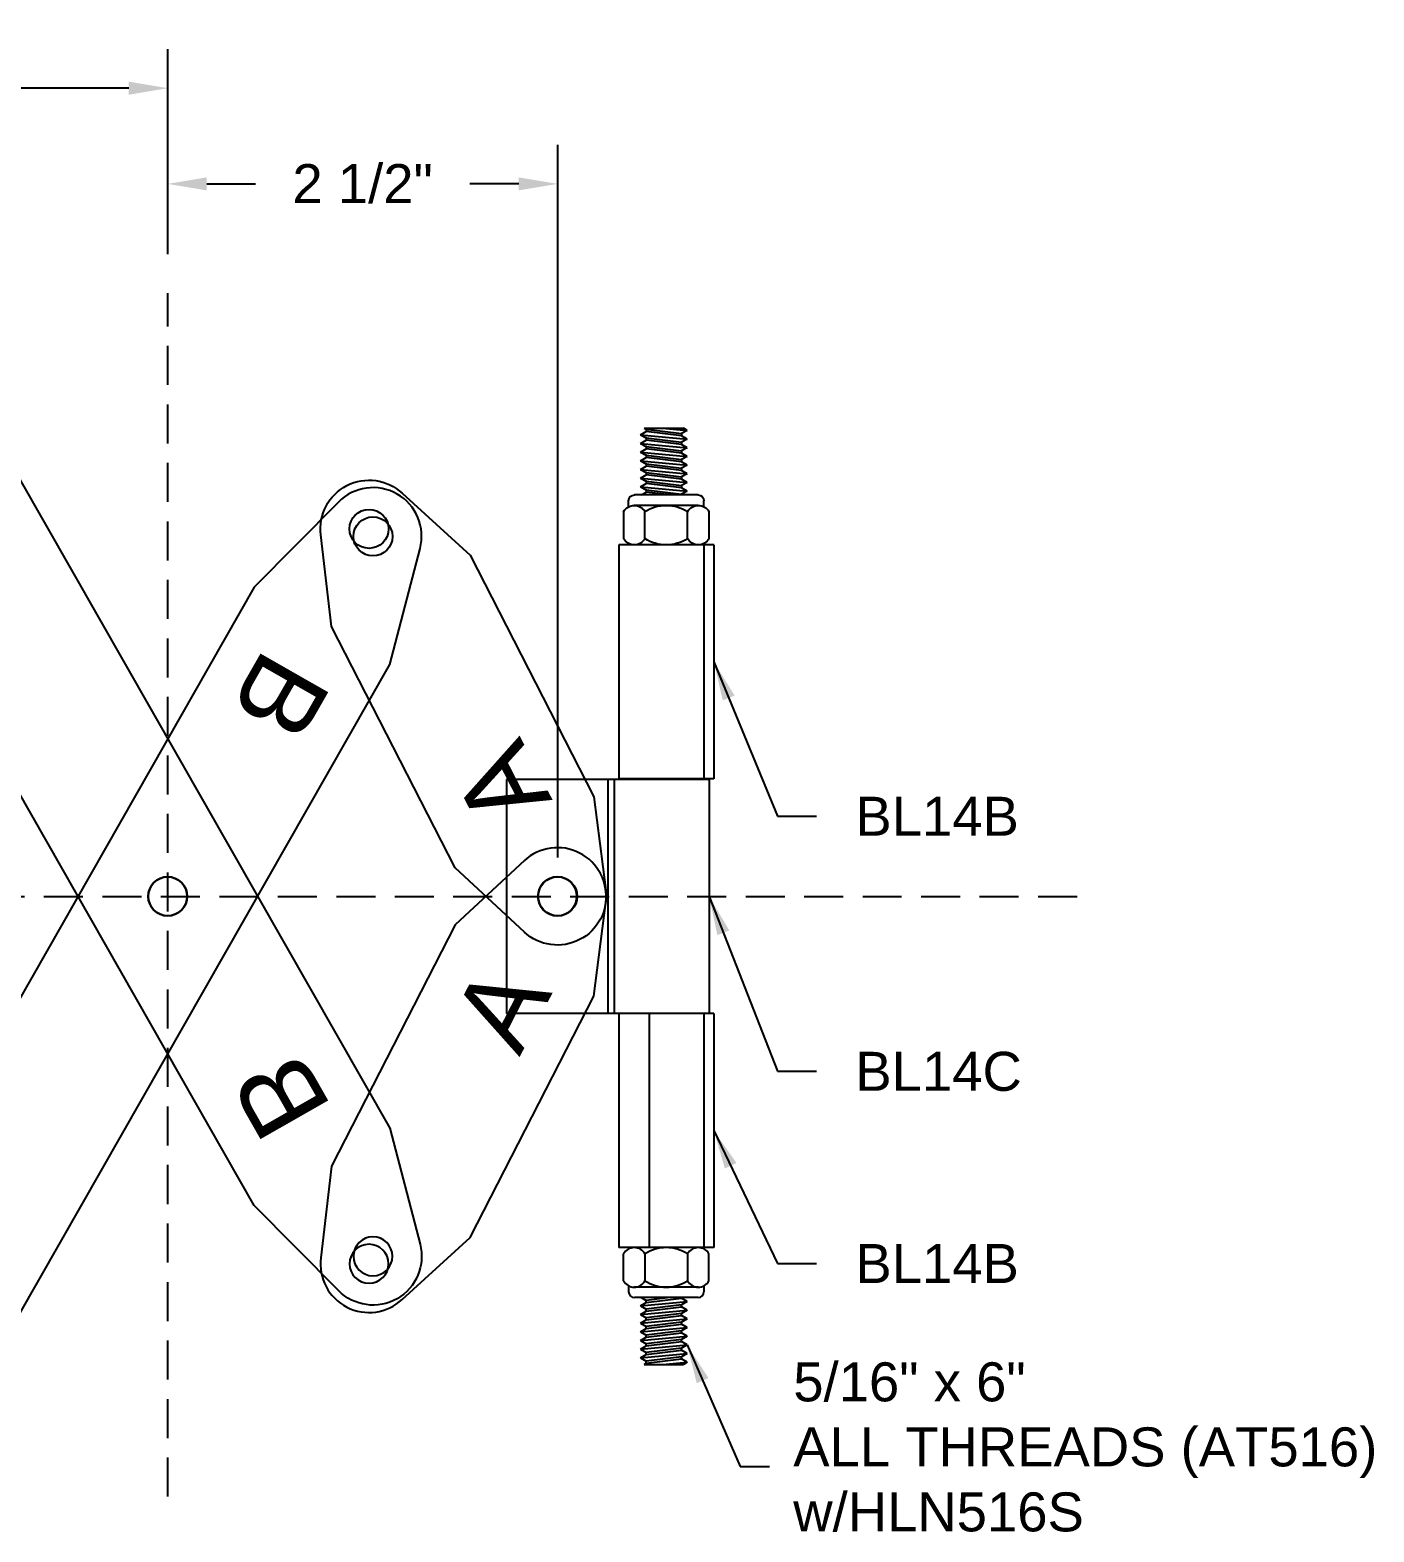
# Model space of a CAD drawing. Header units: inches. Extents: x 1.1 to 32.6, y -12.5 to 22.4.
# Drawn here: x 22.95 to 31.57, y 12.75 to 22.38 of the extents above; entities that cross this region are included whole.
import ezdxf

# ---------------------------------------------------------------- set-up
doc = ezdxf.new("R2010")
doc.units = ezdxf.units.IN
doc.header["$MEASUREMENT"] = 0
doc.linetypes.add('HIDDEN', pattern=[0.375, 0.25, -0.125])
for name, color, linetype in [('Anchors', 4, 'Continuous'), ('Conditions', 1, 'Continuous'), ('Dimensions', 3, 'Continuous'), ('Text', 2, 'Continuous')]:
    doc.layers.add(name, color=color, linetype=linetype)
doc.styles.add('Arial', font='arial.ttf')
doc.dimstyles.new('Arial', dxfattribs={"dimtxt": 0.25, "dimasz": 0.25, "dimexe": 0.25, "dimexo": 0.25, "dimgap": 0.25, "dimtad": 0, "dimtih": 1, "dimtoh": 1, "dimdec": 4, "dimzin": 0, "dimdsep": 46, "dimlunit": 4, "dimtxsty": 'Arial', "dimcen": 0.25, "dimadec": 0, "dimazin": 0, "dimtfac": 1, "dimtdec": 4, "dimtofl": 0, "dimtmove": 0, "dimatfit": 3, "dimfxl": 0, "dimfrac": 2, "dimtolj": 1, "dimtzin": 0, "dimarcsym": 0})

# ---------------------------------------------------------------- blocks, each defined once
blk = doc.blocks.new('*D22')
at = {"layer": 'Defpoints', "color": 0}
for p in [(23.8342, 22.0035), (23.8342, 20.689), (20.3342, 20.5529)]:
    blk.add_point(p, dxfattribs=at)
at = {"layer": 'Dimensions', "color": 0, "lineweight": -2}
for p, q in [((20.3342, 20.8029), (20.3342, 22.2535)), ((23.8342, 20.939), (23.8342, 22.2535)), ((20.5842, 22.0035), (21.3993, 22.0035)), ((23.5842, 22.0035), (22.769, 22.0035))]:
    blk.add_line(p, q, dxfattribs=at)
at = {"layer": 'Dimensions', "color": 0}
for points in [[(20.5842, 22.0451), (20.5842, 21.9618), (20.3342, 22.0035)], [(23.5842, 22.0451), (23.5842, 21.9618), (23.8342, 22.0035)]]:
    blk.add_solid(points, dxfattribs=at)
at = {"layer": 'Dimensions', "color": 0, "insert": (22.0842, 22.0035), "char_height": 0.25, "attachment_point": 5, "style": 'Arial'}
blk.add_mtext('\\A1;3 1/2"', dxfattribs=at)
blk = doc.blocks.new('*D24')
at = {"layer": 'Defpoints', "color": 0}
for p in [(23.8342, 21.3902), (23.8342, 20.689), (26.3351, 16.8236)]:
    blk.add_point(p, dxfattribs=at)
at = {"layer": 'Dimensions', "color": 0, "lineweight": -2}
for p, q in [((23.8342, 20.939), (23.8342, 21.6402)), ((26.3351, 17.0736), (26.3351, 21.6402)), ((24.0842, 21.3902), (24.3969, 21.3902)), ((26.0851, 21.3902), (25.7711, 21.3902))]:
    blk.add_line(p, q, dxfattribs=at)
at = {"layer": 'Dimensions', "color": 0}
for points in [[(24.0842, 21.4319), (24.0842, 21.3485), (23.8342, 21.3902)], [(26.0851, 21.4319), (26.0851, 21.3485), (26.3351, 21.3902)]]:
    blk.add_solid(points, dxfattribs=at)
at = {"layer": 'Dimensions', "color": 0, "insert": (25.084, 21.3902), "char_height": 0.25, "attachment_point": 5, "style": 'Arial'}
blk.add_mtext('\\A1;2 1/2"', dxfattribs=at)
blk = doc.blocks.new('HLN516S')
at = {"layer": 'Anchors'}
for p, q in [((-0.2046, 0.32), (0.2046, 0.32)), ((-0.2737, 0.213), (-0.2737, 0.0403)), ((-0.2416, 0.2444), (-0.2416, 0.283)), ((-0.2053, 0.2533), (0.2053, 0.2533)), ((-0.1369, 0.0403), (-0.1369, 0.213)), ((0.1369, 0.0403), (0.1369, 0.213)), ((0.2416, 0.2444), (0.2416, 0.283)), ((0.2737, 0.213), (0.2737, 0.0403)), ((-0.2053, 0), (0.2053, 0))]:
    blk.add_line(p, q, dxfattribs=at)
for centre, radius, start, end in [((-0.2046, 0.283), 0.037, 90, 180), ((0.2046, 0.283), 0.037, 0, 90), ((-0.2053, 0.175), 0.0783, 29.02085, 150.97915), ((0, 0.0007), 0.2526, 57.19114, 122.80886), ((0.2053, 0.175), 0.0783, 29.02085, 150.97915), ((-0.2053, 0.0783), 0.0783, 209.02085, 330.97915), ((0, 0.2526), 0.2526, 237.19114, 302.80886), ((0.2053, 0.0783), 0.0783, 209.02085, 330.97915)]:
    blk.add_arc(centre, radius, start, end, dxfattribs=at)
blk = doc.blocks.new('BL-14B&C')
for p, q in [((71.0974, 26.4731), (70.4874, 26.4731)), ((70.4874, 26.4731), (70.4874, 24.9731)), ((71.0324, 26.4731), (71.0324, 24.9731)), ((71.0974, 26.4731), (71.0974, 24.9731)), ((71.0674, 24.9697), (69.7674, 24.9697)), ((69.7674, 24.9697), (69.7674, 23.4697)), ((70.4174, 24.9697), (70.4174, 23.4697)), ((70.4574, 24.9697), (70.4574, 23.4697)), ((71.0974, 24.9731), (70.4874, 24.9731)), ((71.0674, 24.9697), (71.0674, 23.4697)), ((71.0674, 23.4697), (69.7674, 23.4697)), ((71.0974, 23.4691), (70.4874, 23.4691)), ((70.4874, 23.4691), (70.4874, 21.9691)), ((70.6824, 23.4691), (70.6824, 21.9691)), ((71.0324, 23.4691), (71.0324, 21.9691)), ((71.0974, 23.4691), (71.0974, 21.9691)), ((71.0974, 21.9691), (70.4874, 21.9691))]:
    blk.add_line(p, q)
blk.add_circle((70.0965, 24.2205), 0.125)
at = {"layer": 'Anchors'}
for p, q in [((70.6274, 27.1796), (70.6644, 27.2008)), ((70.6274, 27.1796), (70.9274, 27.1518)), ((70.6274, 27.1796), (70.6644, 27.1584)), ((70.6503, 27.222), (70.6644, 27.2139)), ((70.6503, 27.222), (70.9019, 27.222)), ((70.6644, 27.2139), (70.6644, 27.2008)), ((70.6644, 27.2139), (70.8904, 27.1862)), ((70.8904, 27.173), (70.6644, 27.2008)), ((70.6644, 27.1584), (70.6644, 27.1453)), ((70.6644, 27.1584), (70.8904, 27.1306)), ((70.7692, 27.222), (70.9274, 27.2074)), ((70.9274, 27.2074), (70.8904, 27.1862)), ((70.8904, 27.1862), (70.8904, 27.173)), ((70.9274, 27.1518), (70.8904, 27.173)), ((70.9274, 27.1518), (70.8904, 27.1306)), ((70.9274, 27.2074), (70.9019, 27.222)), ((70.6274, 27.124), (70.6644, 27.1453)), ((70.6274, 27.124), (70.6644, 27.1028)), ((70.6274, 27.124), (70.9274, 27.0963)), ((70.6274, 27.0685), (70.6644, 27.0897)), ((70.6274, 27.0685), (70.6644, 27.0473)), ((70.6274, 27.0685), (70.9274, 27.0407)), ((70.8904, 27.1175), (70.6644, 27.1453)), ((70.6644, 27.1028), (70.6644, 27.0897)), ((70.6644, 27.1028), (70.8904, 27.075)), ((70.8904, 27.0619), (70.6644, 27.0897)), ((70.8904, 27.1306), (70.8904, 27.1175)), ((70.9274, 27.0963), (70.8904, 27.1175)), ((70.9274, 27.0963), (70.8904, 27.075)), ((70.8904, 27.075), (70.8904, 27.0619)), ((70.9274, 27.0407), (70.8904, 27.0619)), ((70.6274, 27.0129), (70.6644, 27.0341)), ((70.6274, 27.0129), (70.6644, 26.9917)), ((70.6274, 27.0129), (70.9274, 26.9852)), ((70.6274, 26.9574), (70.6644, 26.9786)), ((70.6274, 26.9574), (70.6644, 26.9362)), ((70.6274, 26.9574), (70.9274, 26.9296)), ((70.6644, 27.0473), (70.6644, 27.0341)), ((70.6644, 27.0473), (70.8904, 27.0195)), ((70.8904, 27.0064), (70.6644, 27.0341)), ((70.6644, 26.9917), (70.6644, 26.9786)), ((70.6644, 26.9917), (70.8904, 26.9639)), ((70.8904, 26.9508), (70.6644, 26.9786)), ((70.9274, 27.0407), (70.8904, 27.0195)), ((70.8904, 27.0195), (70.8904, 27.0064)), ((70.9274, 26.9852), (70.8904, 27.0064)), ((70.9274, 26.9852), (70.8904, 26.9639)), ((70.8904, 26.9639), (70.8904, 26.9508)), ((70.6274, 26.9018), (70.6644, 26.923)), ((70.6274, 26.9018), (70.6644, 26.8806)), ((70.6274, 26.9018), (70.9274, 26.874)), ((70.6274, 26.8463), (70.6644, 26.8675)), ((70.6644, 26.9362), (70.6644, 26.923)), ((70.6644, 26.9362), (70.8904, 26.9084)), ((70.8904, 26.8953), (70.6644, 26.923)), ((70.6644, 26.8806), (70.6644, 26.8675)), ((70.6644, 26.8806), (70.8904, 26.8528)), ((70.8904, 26.8397), (70.6644, 26.8675)), ((70.9274, 26.9296), (70.8904, 26.9508)), ((70.9274, 26.9296), (70.8904, 26.9084)), ((70.8904, 26.9084), (70.8904, 26.8953)), ((70.9274, 26.874), (70.8904, 26.8953)), ((70.9274, 26.874), (70.8904, 26.8528)), ((70.6274, 26.8463), (70.6644, 26.825)), ((70.6274, 26.8463), (70.9274, 26.8185)), ((70.6317, 26.7931), (70.6644, 26.8119)), ((70.6644, 26.825), (70.6644, 26.8119)), ((70.6644, 26.825), (70.8904, 26.7973)), ((70.8172, 26.7931), (70.6644, 26.8119)), ((70.8904, 26.8528), (70.8904, 26.8397)), ((70.9274, 26.8185), (70.8904, 26.8397)), ((70.9274, 26.8185), (70.8904, 26.7973)), ((70.8904, 26.7973), (70.8904, 26.7931)), ((70.6274, 21.5959), (70.9274, 21.6237)), ((70.6274, 21.5959), (70.6644, 21.6172)), ((70.6274, 21.5959), (70.6644, 21.5747)), ((70.6274, 21.5404), (70.9274, 21.5682)), ((70.6317, 21.6491), (70.6644, 21.6303)), ((70.8172, 21.6491), (70.6644, 21.6303)), ((70.6644, 21.6172), (70.8904, 21.6449)), ((70.6644, 21.6172), (70.6644, 21.6303)), ((70.8904, 21.6025), (70.6644, 21.5747)), ((70.6644, 21.5616), (70.8904, 21.5894)), ((70.6644, 21.5616), (70.6644, 21.5747)), ((70.8904, 21.6449), (70.8904, 21.6491)), ((70.9274, 21.6237), (70.8904, 21.6449)), ((70.9274, 21.6237), (70.8904, 21.6025)), ((70.8904, 21.5894), (70.8904, 21.6025)), ((70.9274, 21.5682), (70.8904, 21.5894)), ((70.9274, 21.5682), (70.8904, 21.5469)), ((70.6274, 21.5404), (70.6644, 21.5616)), ((70.6274, 21.5404), (70.6644, 21.5192)), ((70.6274, 21.4848), (70.9274, 21.5126)), ((70.6274, 21.4848), (70.6644, 21.506)), ((70.6274, 21.4848), (70.6644, 21.4636)), ((70.8904, 21.5469), (70.6644, 21.5192)), ((70.6644, 21.506), (70.8904, 21.5338)), ((70.6644, 21.506), (70.6644, 21.5192)), ((70.8904, 21.4914), (70.6644, 21.4636)), ((70.6644, 21.4505), (70.8904, 21.4783)), ((70.8904, 21.5338), (70.8904, 21.5469)), ((70.9274, 21.5126), (70.8904, 21.5338)), ((70.9274, 21.5126), (70.8904, 21.4914)), ((70.8904, 21.4783), (70.8904, 21.4914)), ((70.9274, 21.457), (70.8904, 21.4783)), ((70.6274, 21.4293), (70.9274, 21.457)), ((70.6274, 21.4293), (70.6644, 21.4505)), ((70.6274, 21.4293), (70.6644, 21.4081)), ((70.6274, 21.3737), (70.9274, 21.4015)), ((70.6274, 21.3737), (70.6644, 21.3949)), ((70.6274, 21.3737), (70.6644, 21.3525)), ((70.6644, 21.4505), (70.6644, 21.4636)), ((70.8904, 21.4358), (70.6644, 21.4081)), ((70.6644, 21.3949), (70.8904, 21.4227)), ((70.6644, 21.3949), (70.6644, 21.4081)), ((70.8904, 21.3803), (70.6644, 21.3525)), ((70.9274, 21.457), (70.8904, 21.4358)), ((70.8904, 21.4227), (70.8904, 21.4358)), ((70.9274, 21.4015), (70.8904, 21.4227)), ((70.9274, 21.4015), (70.8904, 21.3803)), ((70.8904, 21.3672), (70.8904, 21.3803)), ((70.6274, 21.3182), (70.9274, 21.3459)), ((70.6274, 21.3182), (70.6644, 21.3394)), ((70.6274, 21.3182), (70.6644, 21.2969)), ((70.6274, 21.2626), (70.9274, 21.2904)), ((70.6274, 21.2626), (70.6644, 21.2838)), ((70.6644, 21.3394), (70.8904, 21.3672)), ((70.6644, 21.3394), (70.6644, 21.3525)), ((70.8904, 21.3247), (70.6644, 21.2969)), ((70.6644, 21.2838), (70.8904, 21.3116)), ((70.6644, 21.2838), (70.6644, 21.2969)), ((70.9274, 21.3459), (70.8904, 21.3672)), ((70.9274, 21.3459), (70.8904, 21.3247)), ((70.8904, 21.3116), (70.8904, 21.3247)), ((70.9274, 21.2904), (70.8904, 21.3116)), ((70.9274, 21.2904), (70.8904, 21.2692)), ((70.6274, 21.2626), (70.6644, 21.2414)), ((70.6503, 21.2202), (70.6644, 21.2283)), ((70.6503, 21.2202), (70.9019, 21.2202)), ((70.8904, 21.2692), (70.6644, 21.2414)), ((70.6644, 21.2283), (70.8904, 21.256)), ((70.6644, 21.2283), (70.6644, 21.2414)), ((70.7692, 21.2202), (70.9274, 21.2348)), ((70.8904, 21.256), (70.8904, 21.2692)), ((70.9274, 21.2348), (70.8904, 21.256)), ((70.9274, 21.2348), (70.9019, 21.2202))]:
    blk.add_line(p, q, dxfattribs=at)
for p in [(70.6644, 27.2139), (70.6644, 27.1584), (70.6644, 27.1028), (70.6644, 27.0473), (70.6644, 26.9917), (70.6644, 26.9362), (70.6644, 26.8806), (70.6644, 26.825), (70.6644, 21.6172), (70.6644, 21.5616), (70.6644, 21.506), (70.6644, 21.4505), (70.6644, 21.3949), (70.6644, 21.3394), (70.6644, 21.2838), (70.6644, 21.2283)]:
    blk.add_point(p, dxfattribs=at)
at = {"xscale": -1}
blk.add_blockref('HLN516S', (70.7924, 26.4731), dxfattribs=at)
at = {"rotation": 180}
blk.add_blockref('HLN516S', (70.7924, 21.9691), dxfattribs=at)
blk = doc.blocks.new('B')
blk.add_lwpolyline([(31.2997, 47.7408), (32.041, 47.5421), (36.8464, 47.5421), (37.5877, 47.7408, 0.767327), (37.5877, 48.3435), (36.8464, 48.5421), (32.041, 48.5421), (31.2997, 48.3435, 0.767327)], format="xyb", close=True)
for centre in [(31.3814, 48.0421), (34.0373, 48.0421), (37.5064, 48.0421)]:
    blk.add_circle(centre, 0.125)
at = {"layer": 'Text', "insert": (32.3337, 48.2877), "char_height": 0.5, "attachment_point": 1, "style": 'Arial'}
blk.add_mtext('B', dxfattribs=at)
blk = doc.blocks.new('A')
blk.add_lwpolyline([(2.7537, 0.2932, -0.700208), (2.7537, -0.2932), (2.2011, -0.5), (0.4615, -0.5), (-0.1067, -0.2932, -0.700208), (-0.1067, 0.2932), (0.4615, 0.5), (2.2011, 0.5)], format="xyb", close=True)
for centre in [(0, 0), (2.647, 0)]:
    blk.add_circle(centre, 0.125)
at = {"layer": 'Text', "insert": (0.5632, 0.2456), "char_height": 0.5, "attachment_point": 1, "style": 'Arial'}
blk.add_mtext('A', dxfattribs=at)

msp = doc.modelspace()

# ---------------------------------------------------------------- linework, layer by layer
at = {"linetype": 'HIDDEN'}
for p, q in [((23.834178, 12.976633), (23.834178, 20.68901)), ((11.790547, 16.823584), (29.709873, 16.823584))]:
    msp.add_line(p, q, dxfattribs=at)

# ---------------------------------------------------------------- block references
at = {"layer": 'Conditions', "color": 7, "xscale": -1}
for name, p, rotation in [('B', (-1.033686, -36.544695), 299.6988815029184), ('A', (26.333207, 16.823584), 62.84841787675262)]:
    msp.add_blockref(name, p, dxfattribs=dict(at, rotation=rotation))
at = {"layer": 'Conditions'}
msp.add_blockref('BL-14B&C', (-43.761324, -7.396868), dxfattribs=at)
at = {"layer": 'Conditions', "color": 7}
for name, p, rotation in [('B', (-1.033686, 70.191864), 240.3011184970817), ('A', (26.333207, 16.823584), 117.1515821232473)]:
    msp.add_blockref(name, p, dxfattribs=dict(at, rotation=rotation))

# ---------------------------------------------------------------- texts
at = {"layer": 'Text', "char_height": 0.25, "style": 'Arial'}
for s, insert, attachment_point in [('\\A1;BL14B', (28.243823, 17.46195), 1), ('BL14C', (28.243645, 15.827022), 1), ('BL14B', (28.243823, 14.595084), 1), ('5/16" x 6"\\PALL THREADS (AT516)\\Pw/HLN516S', (27.845571, 13.293067), 4)]:
    msp.add_mtext(s, dxfattribs=dict(at, insert=insert, attachment_point=attachment_point))

# ---------------------------------------------------------------- dimensions: what is measured, and where the dimension line sits
at = {"layer": 'Dimensions'}
dim = msp.add_linear_dim(base=(23.834178, 22.003471), p1=(20.334178, 20.55291), p2=(23.834178, 20.68901), dimstyle='Arial', override={"dimpost": ''}, dxfattribs=at)
dim.commit()
dim.dimension.update_dxf_attribs({"geometry": '*D22', "text_midpoint": (22.084178, 22.003471)})
dim = msp.add_linear_dim(base=(23.834178, 21.39021), p1=(26.335149, 16.823584), p2=(23.834178, 20.68901), angle=180, dimstyle='Arial', override={"dimpost": ''}, dxfattribs=at)
dim.commit()
dim.dimension.update_dxf_attribs({"geometry": '*D24', "text_midpoint": (25.083981, 21.39021), "dimtype": 160})

# ---------------------------------------------------------------- leaders
at = {"layer": 'Text'}
for points in [[(27.336121, 18.326278), (27.743823, 17.33695), (27.993823, 17.33695)], [(27.306119, 16.822789), (27.743645, 15.702022), (27.993645, 15.702022)], [(27.336121, 15.322189), (27.743823, 14.470084), (27.993823, 14.470084)], [(27.164178, 13.948469), (27.505285, 13.168067), (27.692785, 13.168067)]]:
    msp.add_leader(points, dimstyle='Arial', override={"dimgap": 0.25, "dimtad": 0}, dxfattribs=at)

doc.saveas('drawing.dxf')
